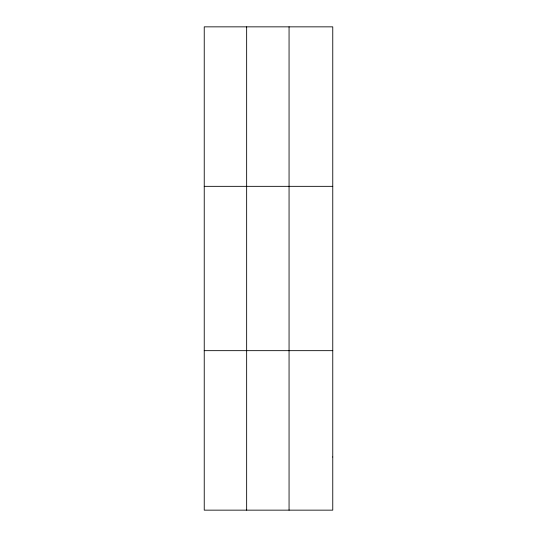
<?xml version="1.0" encoding="UTF-8"?>
<svg xmlns="http://www.w3.org/2000/svg" width="537" height="537" viewBox="0 0 537 537"><rect width="100%" height="100%" fill="white"/><g stroke="black" fill="none" stroke-linecap="round" stroke-linejoin="round"><path stroke-width="0.81" d="M246.651 26.85L246.651 510.15M289.06 26.85L289.06 510.15M204.241 186.339L332.759 186.339M204.241 350.661L332.759 350.661M332.759 456.987L332.759 510.15L204.241 510.15L204.241 26.85L332.759 26.85L332.759 456.987"/></g></svg>
